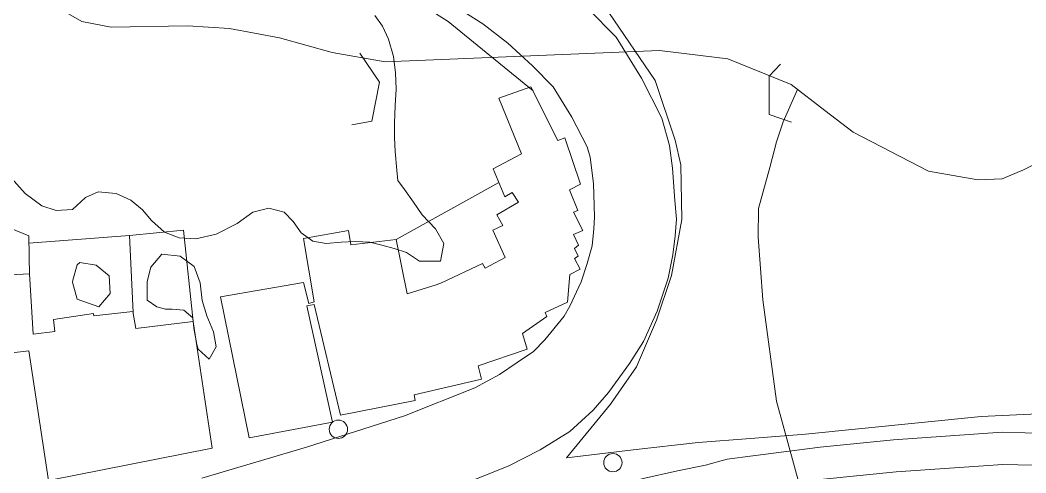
# Model space of a CAD drawing. Header units: metres. Extents: x 4652992 to 4879070, y 2074171 to 2309877.
# Drawn here: x 4654419.5 to 4654504.2, y 2308619.1 to 2308657.2 of the extents above; entities that cross this region are included whole.
import ezdxf

# ---------------------------------------------------------------- set-up
doc = ezdxf.new("R2010")
doc.units = ezdxf.units.M
doc.header["$MEASUREMENT"] = 0
doc.linetypes.add('DGN Style 3', pattern=[92.779933, 66.271381, -26.508552])
for name, color, linetype, lineweight in [('Level 1', 2, 'Continuous', 0), ('Level 18', 5, 'Continuous', 0), ('Level 19', 38, 'DGN Style 3', 0), ('Level 30', 5, 'Continuous', 0), ('Level 35', 4, 'Continuous', 0), ('Level 37', 3, 'Continuous', 0), ('Level 40', 1, 'Continuous', 0), ('Level 47', 6, 'Continuous', 0), ('Level 61', 4, 'Continuous', 0)]:
    doc.layers.add(name, color=color, linetype=linetype, lineweight=lineweight)

# ---------------------------------------------------------------- blocks, each defined once
blk = doc.blocks.new('POSTE_1')
at = {"layer": 'Level 61'}
blk.add_circle((-0.000047, -0.000019, -0.000024), 0.770001, dxfattribs=at)

msp = doc.modelspace()

# ---------------------------------------------------------------- linework, layer by layer
at = {"layer": 'Level 1'}
for points in [[(4654506.05833, 2308645.652819, 1317.038448), (4654503.963632, 2308644.584553, 1316.800948), (4654502.173901, 2308643.837471, 1316.650948), (4654500.130918, 2308643.731166, 1316.488448), (4654495.961479, 2308644.478641, 1316.363448), (4654489.640418, 2308647.757823, 1316.213448), (4654487.243245, 2308649.579478, 1316.075948), (4654484.402066, 2308651.753487, 1315.950948), (4654479.08044, 2308653.930931, 1315.613448), (4654473.343661, 2308654.615699, 1315.613448), (4654450.249849, 2308653.664768, 1314), (4654445.780391, 2308654.440436, 1313.875), (4654441.349483, 2308655.698336, 1313.85), (4654437.152452, 2308656.477787, 1313.75), (4654433.609002, 2308656.700843, 1313.625), (4654427.175682, 2308656.590563, 1313.35), (4654424.709926, 2308657.048491, 1313.1), (4654422.091453, 2308658.573295, 1312)], [(4654488.357452, 2308612.765944, 1323.602592), (4654485.657815, 2308616.129874, 1323.602592), (4654483.181917, 2308625.124272, 1323.602592), (4654482.021818, 2308633.658442, 1323.602592), (4654481.633265, 2308638.916354, 1323.177592), (4654481.669544, 2308641.340472, 1322.577592), (4654482.605612, 2308644.786047, 1320.127592), (4654483.185395, 2308646.947259, 1319.477592), (4654483.726628, 2308648.629455, 1318.502592), (4654484.956191, 2308651.329483, 1315.975327)]]:
    msp.add_polyline3d(points, dxfattribs=at)
at = {"layer": 'Level 18', "color": 30}
for points in [[(4654434.806068, 2308618.645627, 1327.792341), (4654443.609128, 2308621.256569, 1326.945896), (4654451.85705, 2308623.887626, 1325.977736), (4654457.787964, 2308626.244934, 1325.055116), (4654459.858137, 2308627.362133, 1324.823397), (4654461.353299, 2308628.377141, 1324.612946), (4654462.735311, 2308629.319868, 1324.429513), (4654463.686953, 2308630.282024, 1324.293511), (4654465.310425, 2308632.28716, 1324.118852), (4654465.773244, 2308633.117552, 1323.997402), (4654466.749812, 2308635.161506, 1323.645388), (4654467.245267, 2308636.716874, 1323.406973), (4654467.675471, 2308638.182339, 1323.138912), (4654467.793696, 2308639.622573, 1322.968941), (4654467.862777, 2308640.592039, 1322.657511), (4654467.822413, 2308641.575064, 1322.515843), (4654467.783714, 2308643.437446, 1322.278574), (4654467.483231, 2308645.651766, 1322.075382), (4654467.229785, 2308646.511016, 1321.957273), (4654465.961406, 2308649.010835, 1321.856011), (4654464.383364, 2308651.559316, 1321.524761), (4654462.642065, 2308653.322872, 1321.068511), (4654460.560206, 2308655.248416, 1320.731011), (4654458.458847, 2308656.870831, 1320.481011), (4654455.029705, 2308659.036796, 1320.037261)], [(4654454.119738, 2308617.080578, 1326.02362), (4654460.593551, 2308619.67454, 1325.37987), (4654463.278848, 2308621.033051, 1325.19237), (4654465.789054, 2308622.592851, 1324.86737), (4654467.742416, 2308624.366612, 1324.51112), (4654469.047811, 2308625.856041, 1324.41737), (4654470.805128, 2308628.295871, 1324.17362), (4654471.978648, 2308630.150486, 1323.97987), (4654473.145252, 2308632.691487, 1323.66737), (4654474.053884, 2308635.487501, 1323.34862), (4654474.439393, 2308637.450723, 1323.09862), (4654474.634559, 2308639.024883, 1322.97987), (4654474.747983, 2308640.441743, 1322.91112), (4654474.625604, 2308642.017581, 1322.80487), (4654474.416979, 2308644.715052, 1322.53612), (4654474.183736, 2308646.626124, 1322.33612), (4654473.53143, 2308648.925214, 1322.17362), (4654471.818057, 2308652.302063, 1321.87987), (4654469.691415, 2308655.736514, 1321.54862), (4654467.311306, 2308658.147044, 1321.09237)]]:
    msp.add_polyline3d(points, dxfattribs=at)
at = {"layer": 'Level 19', "linetype": 'DGN Style 3'}
for points in [[(4654594.975487, 2308584.190362, 1338.767122), (4654586.720115, 2308594.98753, 1337.992122), (4654578.687283, 2308603.085783, 1336.842122), (4654571.346819, 2308606.606031, 1336.654622), (4654558.044106, 2308609.223019, 1336.329622), (4654548.30558, 2308611.993791, 1334.917122), (4654536.402626, 2308616.249116, 1333.192122), (4654528.206508, 2308618.963122, 1331.867122), (4654516.553818, 2308621.559888, 1329.517122), (4654510.02775, 2308622.330994, 1328.467122), (4654502.176526, 2308622.519877, 1327.329622), (4654493.010681, 2308621.882226, 1326.229622), (4654486.855956, 2308621.252246, 1325.565162)], [(4654460.051864, 2308617.426188, 1325.56618), (4654462.644759, 2308616.769882, 1325.56618), (4654465.144772, 2308616.765238, 1325.56618), (4654466.885228, 2308616.970241, 1325.56618), (4654471.843044, 2308618.610527, 1325.56618), (4654474.836493, 2308619.263016, 1325.56618), (4654477.215262, 2308619.755959, 1325.51618), (4654479.038234, 2308620.264693, 1325.51618), (4654481.189194, 2308620.531787, 1325.55368), (4654486.855956, 2308621.252246, 1325.565162)], [(4654592.825359, 2308582.546402, 1338.88064), (4654584.675815, 2308593.205158, 1338.10564), (4654577.095119, 2308600.847593, 1336.95564), (4654570.486731, 2308604.016761, 1336.76814), (4654557.411458, 2308606.589006, 1336.44314), (4654547.47877, 2308609.41502, 1335.03064), (4654535.52153, 2308613.689753, 1333.30564), (4654527.484925, 2308616.350938, 1331.98064), (4654516.09949, 2308618.888148, 1329.63064), (4654509.835985, 2308619.62823, 1328.58064), (4654502.238032, 2308619.81102, 1327.44314), (4654493.242462, 2308619.185214, 1326.34314), (4654487.131555, 2308618.55972, 1325.67868)]]:
    msp.add_polyline3d(points, dxfattribs=at)
at = {"layer": 'Level 30', "color": 1}
for points in [[(4654438.798108, 2308622.060827, 1329.214579), (4654436.379338, 2308633.914549, 1328.945829), (4654443.373535, 2308635.101105, 1328.683329), (4654443.817857, 2308633.33807, 1328.189579), (4654444.25549, 2308633.487099, 1325.320829), (4654443.377563, 2308638.803642, 1324.858329), (4654447.166398, 2308639.472114, 1324.870829), (4654447.360327, 2308638.292324, 1325.470829), (4654451.173487, 2308638.732589, 1324.920829), (4654452.082324, 2308634.161937, 1327.108329), (4654454.525512, 2308634.901433, 1327.017243), (4654454.982989, 2308635.095005, 1325.841036), (4654458.426548, 2308636.711878, 1326.008329), (4654458.656075, 2308636.303532, 1326.002079), (4654460.329837, 2308637.202738, 1325.870829), (4654459.297916, 2308639.514565, 1324.289579), (4654460.137155, 2308639.908725, 1324.289579), (4654459.639311, 2308640.791283, 1324.289579), (4654461.452266, 2308641.87551, 1324.558329), (4654460.920811, 2308642.684177, 1324.533329), (4654460.320802, 2308642.322029, 1324.458329), (4654459.323499, 2308644.658915, 1323.995829), (4654461.703309, 2308645.924954, 1324.158329), (4654459.806303, 2308650.621848, 1323.670829), (4654462.513667, 2308651.56596, 1323.620829), (4654464.77887, 2308647.058375, 1323.964579), (4654465.365758, 2308647.276613, 1323.970829), (4654466.67486, 2308643.371493, 1324.583329), (4654465.764383, 2308642.916433, 1324.777079), (4654466.44508, 2308641.17863, 1325.408329), (4654466.083987, 2308641.027964, 1325.408329), (4654466.882511, 2308639.495837, 1325.370829), (4654466.086212, 2308639.154068, 1325.370829), (4654466.518785, 2308638.242774, 1325.352079), (4654466.188091, 2308637.967308, 1325.352079), (4654466.471737, 2308637.334017, 1325.352079), (4654466.181109, 2308637.131404, 1325.352079), (4654466.654834, 2308636.226339, 1325.352079), (4654465.772582, 2308635.779726, 1325.377079), (4654465.601425, 2308633.470509, 1325.545829), (4654463.718199, 2308632.584357, 1326.220829), (4654463.857654, 2308632.25483, 1326.252079), (4654461.807957, 2308630.825875, 1326.658329), (4654462.180047, 2308629.513047, 1326.502079), (4654458.067289, 2308628.105748, 1327.552079), (4654458.338515, 2308626.969668, 1327.339579), (4654452.682382, 2308625.654341, 1328.245829), (4654452.769932, 2308625.187555, 1328.245829), (4654446.488513, 2308623.952898, 1328.270829), (4654444.278558, 2308633.257668, 1328.277079), (4654443.662677, 2308633.152018, 1329.039579), (4654445.802497, 2308623.358291, 1328.920829), (4654438.798108, 2308622.060827, 1329.214579)], [(4654413.40977, 2308635.47858, 1328.983329), (4654420.300623, 2308635.851083, 1328.595829), (4654420.629449, 2308630.778118, 1329.739579), (4654422.455924, 2308631.004877, 1329.683329), (4654422.331408, 2308631.987407, 1329.664579), (4654425.694149, 2308632.517001, 1330.020829), (4654425.723218, 2308632.314457, 1328.489579), (4654429.015472, 2308632.672004, 1328.483329), (4654429.270242, 2308631.245402, 1330.020829), (4654434.074584, 2308631.844214, 1329.902079), (4654435.691182, 2308621.187376, 1330.795829)], [(4654435.691182, 2308621.187376, 1330.795829), (4654421.9023, 2308618.465414, 1330.802079), (4654420.265509, 2308629.365807, 1329.858329), (4654417.132417, 2308629.007515, 1333.783329)]]:
    msp.add_polyline3d(points, dxfattribs=at)
at = {"layer": 'Level 35'}
for p, q in [((4654451.173486, 2308638.732589, 1323.848636), (4654459.804896, 2308643.530904, 1323.523636)), ((4654428.718416, 2308639.052975, 1325.414579), (4654420.267859, 2308638.405429, 1325.573636))]:
    msp.add_line(p, q, dxfattribs=at)
for points in [[(4654420.311064, 2308635.690004, 1326.202079), (4654420.257783, 2308639.038687, 1325.427079), (4654409.241323, 2308643.551471, 1325.352079), (4654408.869366, 2308638.104111, 1326.852079)], [(4654434.074584, 2308631.844214, 1327.414579), (4654433.257083, 2308639.504245, 1325.589579), (4654428.718416, 2308639.052975, 1325.414579), (4654429.031103, 2308632.584476, 1326.752079)]]:
    msp.add_polyline3d(points, dxfattribs=at)
at = {"layer": 'Level 37'}
for points in [[(4654462.686887, 2308651.221264, 1322.342243), (4654455.546973, 2308657.05987, 1320.754743), (4654447.545227, 2308662.139655, 1320.317243), (4654442.12627, 2308665.842904, 1319.892243), (4654433.137224, 2308671.518778, 1319.092243), (4654429.712884, 2308673.637135, 1318.629743)], [(4654485.621941, 2308622.348138, 1327.368121), (4654480.982539, 2308622.004166, 1327.218121), (4654476.579978, 2308621.646089, 1327.093121), (4654471.121658, 2308621.045072, 1327.068121), (4654465.515451, 2308620.363426, 1326.968121), (4654469.219239, 2308624.868613, 1326.643121), (4654471.396316, 2308628.019299, 1326.605621), (4654473.077541, 2308631.943872, 1326.393121), (4654474.32931, 2308635.703608, 1326.018121), (4654475.195738, 2308640.403755, 1325.218121), (4654475.137973, 2308644.997382, 1324.705621), (4654474.642009, 2308647.069569, 1324.368121), (4654472.962116, 2308652.100252, 1323.680621), (4654469.069551, 2308657.8282, 1322.643121)], [(4654485.621941, 2308622.348138, 1327.368121), (4654500.394166, 2308623.837754, 1329.468121), (4654508.133945, 2308624.212964, 1330.530621), (4654514.914543, 2308623.530719, 1331.443121)]]:
    msp.add_polyline3d(points, dxfattribs=at)
at = {"layer": 'Level 40', "color": 3}
for points in [[(4654449.382346, 2308657.571625, 1325.845719), (4654450.016585, 2308656.665195, 1326.020719), (4654450.50971, 2308655.570296, 1326.345719), (4654450.93686, 2308654.114517, 1326.645719), (4654451.114898, 2308652.754664, 1326.945719), (4654451.180095, 2308651.361005, 1327.270719), (4654451.090171, 2308649.993969, 1327.745719), (4654451.033103, 2308648.51495, 1328.270719), (4654451.023161, 2308647.293703, 1328.770719), (4654451.074351, 2308646.115136, 1329.145719), (4654451.214689, 2308644.549066, 1329.645719), (4654451.322428, 2308643.679824, 1330.245719), (4654451.87223, 2308642.926656, 1329.858219), (4654452.631104, 2308641.874088, 1329.120719), (4654453.359643, 2308640.800369, 1328.345719), (4654454.468123, 2308639.63513, 1327.808219), (4654455.189454, 2308638.378165, 1327.495719), (4654454.891629, 2308636.900682, 1327.545719), (4654453.121975, 2308636.914304, 1327.758219), (4654452.036287, 2308637.627607, 1328.008219), (4654450.987468, 2308637.965622, 1328.195719), (4654449.954905, 2308638.24814, 1328.395719), (4654448.943293, 2308638.50071, 1328.558219), (4654447.709948, 2308638.55412, 1328.733219), (4654446.53476, 2308638.492137, 1328.820719), (4654445.273259, 2308638.392248, 1328.833219), (4654444.144999, 2308638.585762, 1328.820719), (4654443.161879, 2308639.281472, 1328.795719), (4654442.491496, 2308640.239799, 1328.783219), (4654441.736979, 2308641.028074, 1328.783219), (4654440.447994, 2308641.354572, 1328.883219), (4654439.118615, 2308641.029134, 1328.983219), (4654437.779179, 2308640.072913, 1328.995719), (4654436.029465, 2308639.18706, 1329.220719), (4654434.312938, 2308638.769897, 1329.333219), (4654432.904791, 2308638.879642, 1329.333219), (4654431.669605, 2308639.35504, 1329.145719), (4654430.57956, 2308640.332636, 1328.883219), (4654429.818171, 2308641.227507, 1328.720719), (4654428.828181, 2308642.029815, 1328.608219), (4654427.611766, 2308642.607412, 1328.445719), (4654426.10105, 2308642.734749, 1328.258219), (4654425.009323, 2308642.263133, 1328.133219), (4654423.921616, 2308641.237381, 1328.170719), (4654422.557546, 2308641.155085, 1328.295719), (4654421.359566, 2308641.545038, 1328.245719), (4654419.940864, 2308642.605358, 1328.170719), (4654418.753279, 2308643.915937, 1327.858219)], [(4654425.920772, 2308636.569503, 1327.658219), (4654427.002869, 2308635.670698, 1327.845719), (4654427.100514, 2308634.174589, 1327.908219), (4654426.15562, 2308633.068574, 1327.908219), (4654424.334665, 2308633.697806, 1327.783219), (4654423.935417, 2308635.139959, 1327.695719), (4654423.968213, 2308635.319257, 1327.683219), (4654424.310008, 2308636.607932, 1327.533219), (4654424.557891, 2308636.803185, 1327.520719), (4654425.920772, 2308636.569503, 1327.658219)], [(4654430.207312, 2308633.615475, 1329.433219), (4654430.205552, 2308635.200812, 1329.283219), (4654430.533292, 2308636.412646, 1329.220719), (4654431.447786, 2308637.497456, 1329.183219), (4654432.979011, 2308637.314161, 1329.158219), (4654434.173337, 2308636.448948, 1329.020719), (4654434.663783, 2308635.070409, 1328.795719), (4654434.843257, 2308633.586687, 1328.720719), (4654435.2449, 2308632.302627, 1328.795719), (4654435.796146, 2308630.966498, 1328.870719), (4654436.017785, 2308629.713301, 1328.958219), (4654435.430608, 2308628.678038, 1328.983219), (4654434.493429, 2308629.499159, 1328.958219), (4654434.379016, 2308629.888619, 1328.945719), (4654434.129373, 2308631.278703, 1328.883219), (4654434.047861, 2308632.138032, 1329.008219), (4654433.292975, 2308632.795811, 1329.133219), (4654432.32279, 2308632.856492, 1329.283219), (4654431.768725, 2308632.872241, 1329.320719), (4654431.032368, 2308633.051333, 1329.333219), (4654430.207312, 2308633.615475, 1329.433219)]]:
    msp.add_polyline3d(points, dxfattribs=at)
at = {"layer": 'Level 47', "flags": 128}
for points, elevation in [([(4654447.447671, 2308648.382097), (4654449.119549, 2308648.685814), (4654449.776326, 2308651.955536), (4654448.123963, 2308654.386613)], 1315.53197), ([(4654484.434911, 2308648.585848), (4654482.560695, 2308649.229563), (4654482.562156, 2308652.450657), (4654483.504223, 2308653.470176)], 1317.40697)]:
    msp.add_lwpolyline(points, dxfattribs=dict(at, elevation=elevation))

# ---------------------------------------------------------------- block references
at = {"layer": 'Level 61'}
for p in [(4654446.30635, 2308622.77115, 1326.59865), (4654469.40595, 2308619.96215, 1325.69315)]:
    msp.add_blockref('POSTE_1', p, dxfattribs=at)

doc.saveas('drawing.dxf')
